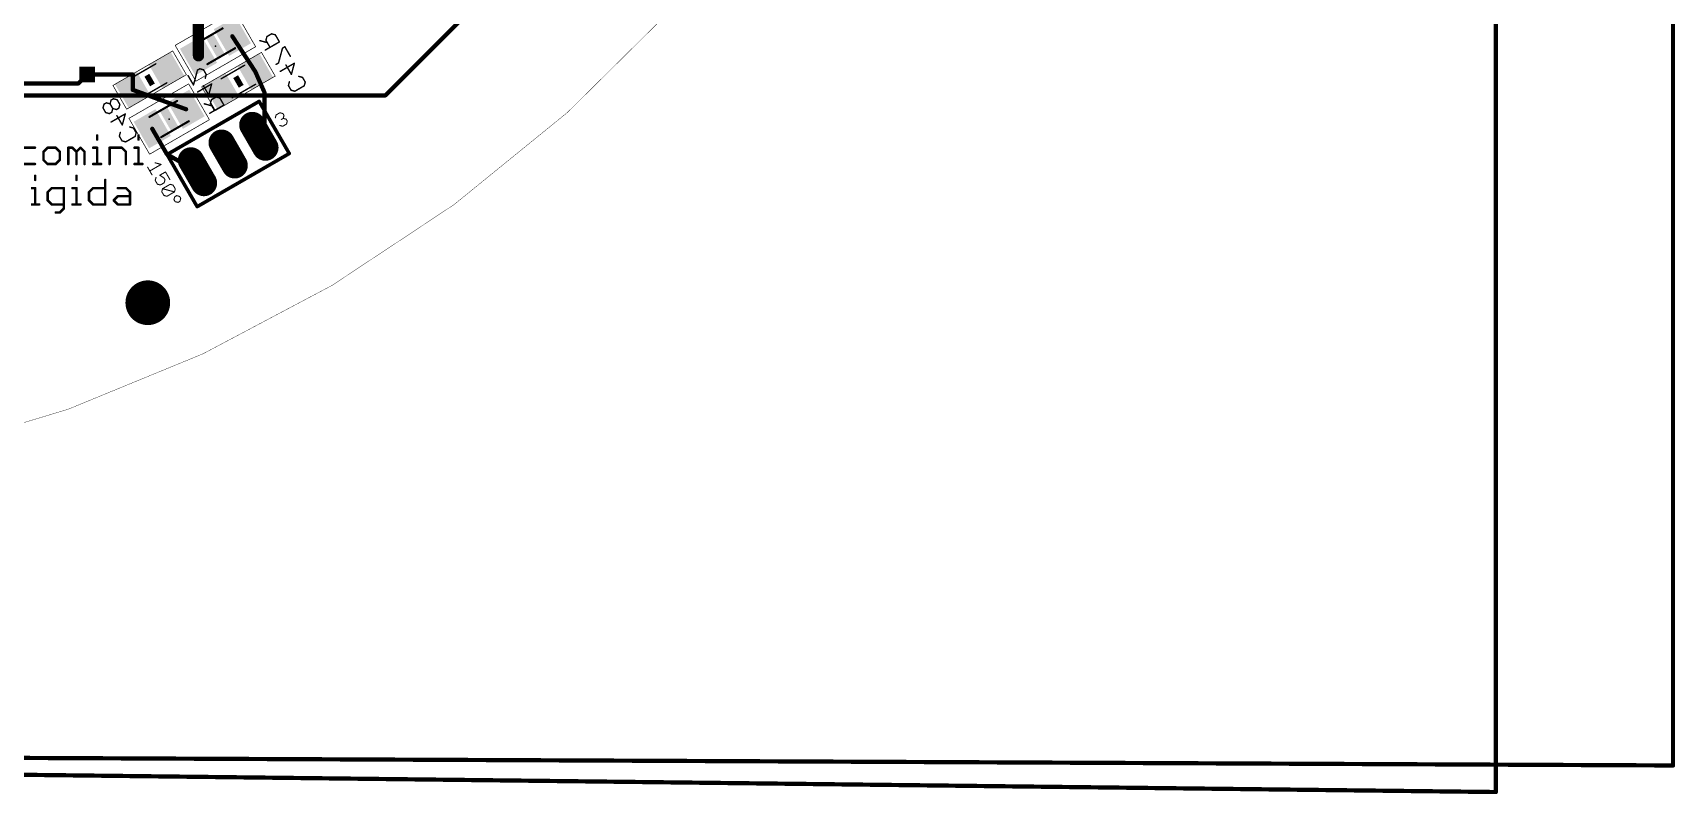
# Model space of a CAD drawing. Extents: x 4 to 288, y -28 to 191.
# Drawn here: x 170.1 to 287.8, y -28.1 to 26.5 of the extents above; entities that cross this region are included whole.
import ezdxf

# ---------------------------------------------------------------- set-up
doc = ezdxf.new("R2010")
doc.units = 0
doc.header["$MEASUREMENT"] = 0
doc.layers.get('0').update_dxf_attribs({"linetype": 'CONTINUOUS'})
for name, color, linetype in [('1', 22, 'CONTINUOUS'), ('16', 175, 'CONTINUOUS'), ('17', 82, 'CONTINUOUS'), ('18', 82, 'CONTINUOUS'), ('20', 7, 'CONTINUOUS'), ('21', 2, 'CONTINUOUS'), ('23', 7, 'CONTINUOUS'), ('24', 7, 'CONTINUOUS'), ('25', 2, 'CONTINUOUS'), ('26', 3, 'CONTINUOUS'), ('29', 253, 'CONTINUOUS'), ('30', 253, 'CONTINUOUS'), ('32', 253, 'CONTINUOUS'), ('36', 253, 'CONTINUOUS'), ('40', 175, 'CONTINUOUS'), ('44', 253, 'CONTINUOUS'), ('52', 253, 'CONTINUOUS')]:
    doc.layers.add(name, color=color, linetype=linetype)

# ---------------------------------------------------------------- blocks, each defined once
blk = doc.blocks.new('LONGP100')
at = {"const_width": 1}
blk.add_lwpolyline([(-0.5, 0), (0.5, 0)], dxfattribs=at)
at = {"const_width": 0.5}
for points in [[(-0.5, 0.25, 1), (-0.5, -0.25)], [(0.5, -0.25, 1), (0.5, 0.25)]]:
    blk.add_lwpolyline(points, format="xyb", dxfattribs=at)
blk = doc.blocks.new('RECT')
blk.add_solid([(-0.5, -0.5), (0.5, -0.5), (-0.5, 0.5), (0.5, 0.5)])
blk = doc.blocks.new('SQUAREV')
blk.add_solid([(-0.5, -0.5), (0.5, -0.5), (-0.5, 0.5), (0.5, 0.5)])

msp = doc.modelspace()

# ---------------------------------------------------------------- linework, layer by layer
at = {"layer": '1', "const_width": 0.3048}
for points in [[(274.955, 186.055), (274.955, -27.94)], [(195.3565, 22.0015), (225.425, 52.07)], [(173.355, 22.86), (173.99, 23.495)], [(140.97, 22.86), (173.355, 22.86)], [(195.3565, 22.0015), (138.7835, 22.0015)], [(274.955, -27.94), (3.81, -24.765)]]:
    msp.add_lwpolyline(points, dxfattribs=at)
at = {"layer": '1', "const_width": 0.1524}
for points in [[(174.0439, 23.4411, 1), (173.9361, 23.5489)], [(173.3011, 22.9139, 1), (173.4089, 22.8061)], [(173.355, 22.7838, 1), (173.355, 22.9362)], [(195.3026, 22.0554, 1), (195.4104, 21.9476)], [(195.3565, 21.9253, 1), (195.3565, 22.0777)], [(274.8788, -27.94, 1), (275.0312, -27.94)], [(274.9541, -28.0162, 1), (274.9559, -27.8638)]]:
    msp.add_lwpolyline(points, format="xyb", dxfattribs=at)
at = {"layer": '16'}
for points, const_width in [([(287.655, 189.23), (287.655, -26.035)], 0.3048), ([(181.966, 52.045), (181.966, 24.8384)], 0.8128), ([(186.0419, 23.6984), (184.3909, 26.2384)], 0.3048), ([(173.99, 23.495), (177.2543, 23.495)], 0.3048), ([(177.2543, 23.495), (177.2543, 22.4)], 0.3048), ([(186.69, 22.225), (186.0419, 23.6984)], 0.3048), ([(181.0762, 21.006), (177.2543, 22.4)], 0.3048), ([(186.69, 19.4652), (186.69, 22.225)], 0.3048), ([(179.705, 17.78), (178.6513, 19.606)], 0.3048), ([(186.2926, 19.0678), (186.69, 19.4652)], 0.3048), ([(181.8931, 16.5278), (179.705, 17.78)], 0.3048), ([(287.655, -26.035), (9.525, -24.765)], 0.3048)]:
    msp.add_lwpolyline(points, dxfattribs=dict(at, const_width=const_width))
for points, const_width in [([(184.4548, 26.28, 1), (184.327, 26.1969)], 0.1524), ([(181.7628, 24.8384, 1), (182.1692, 24.8384)], 0.4064), ([(173.99, 23.5712, 1), (173.99, 23.4188)], 0.1524), ([(177.3305, 23.495, 1), (177.1781, 23.495)], 0.1524), ([(177.2543, 23.4188, 1), (177.2543, 23.5712)], 0.1524), ([(186.1116, 23.7291, 1), (185.9721, 23.6677)], 0.1524), ([(185.978, 23.6569, 1), (186.1058, 23.74)], 0.1524), ([(177.2804, 22.4716, 1), (177.2282, 22.3284)], 0.1524), ([(177.1781, 22.4, 1), (177.3305, 22.4)], 0.1524), ([(186.7662, 22.225, 1), (186.6138, 22.225)], 0.1524), ([(186.6202, 22.1943, 1), (186.7598, 22.2557)], 0.1524), ([(181.0501, 20.9344, 1), (181.1023, 21.0776)], 0.1524), ([(178.7173, 19.6441, 1), (178.5853, 19.5679)], 0.1524), ([(186.2387, 19.1217, 1), (186.3464, 19.0139)], 0.1524), ([(186.6138, 19.4652, 1), (186.7662, 19.4652)], 0.1524), ([(186.7439, 19.4113, 1), (186.6361, 19.5191)], 0.1524), ([(179.7428, 17.8461, 1), (179.6672, 17.7139)], 0.1524), ([(179.639, 17.7419, 1), (179.771, 17.8181)], 0.1524), ([(181.8553, 16.4616, 1), (181.931, 16.5939)], 0.1524), ([(287.6547, -26.1112, 1), (287.6553, -25.9588)], 0.1524), ([(287.5788, -26.035, 1), (287.7312, -26.035)], 0.1524)]:
    msp.add_lwpolyline(points, format="xyb", dxfattribs=dict(at, const_width=const_width))
at = {"layer": '20', "const_width": 0.0254}
msp.add_lwpolyline([(71.1264, 186.0347, 2.9429), (202.1142, 186.0347)], format="xyb", dxfattribs=at)
at = {"layer": '20'}
msp.add_circle((178.3334, 7.1374), 1.5, dxfattribs=at)
at = {"layer": '21'}
for points, const_width in [([(179.7138, 17.7625), (186.3129, 21.5725)], 0.254), ([(188.4719, 17.833), (186.3129, 21.5725)], 0.254), ([(187.4735, 20.3872), (187.5309, 20.6014)], 0.0762), ([(187.5309, 20.6014), (187.8024, 20.7581)], 0.0762), ([(187.8024, 20.7581), (188.0166, 20.7007)], 0.0762), ([(188.0376, 20.3508), (187.9018, 20.2725)], 0.0762), ([(188.0166, 20.7007), (188.095, 20.565)], 0.0762), ([(188.095, 20.565), (188.0376, 20.3508)], 0.0762), ([(188.0376, 20.3508), (188.2517, 20.2935)], 0.0762), ([(188.2517, 20.2935), (188.3301, 20.1577)], 0.0762), ([(188.3301, 20.1577), (188.2727, 19.9435)], 0.0762), ([(174.7025, 19.1279), (174.7025, 18.8356)], 0.1778), ([(177.665, 19.1279), (177.665, 18.8356)], 0.1778), ([(188.0012, 19.7868), (187.787, 19.8442)], 0.0762), ([(188.2727, 19.9435), (188.0012, 19.7868)], 0.0762), ([(170.2471, 18.2509), (169.3701, 18.2509)], 0.1778), ([(171.1476, 18.2509), (170.8552, 17.9585)], 0.1778), ([(170.8552, 17.9585), (170.8552, 17.3738)], 0.1778), ([(171.7323, 18.2509), (171.1476, 18.2509)], 0.1778), ([(172.0246, 17.9585), (171.7323, 18.2509)], 0.1778), ([(172.0246, 17.3738), (172.0246, 17.9585)], 0.1778), ([(172.6327, 17.0815), (172.6327, 18.2509)], 0.1778), ([(172.6327, 18.2509), (172.925, 18.2509)], 0.1778), ([(172.925, 18.2509), (173.2174, 17.9585)], 0.1778), ([(173.2174, 17.9585), (173.5097, 18.2509)], 0.1778), ([(173.2174, 17.9585), (173.2174, 17.0815)], 0.1778), ([(173.5097, 18.2509), (173.8021, 17.9585)], 0.1778), ([(173.8021, 17.9585), (173.8021, 17.0815)], 0.1778), ([(174.4102, 18.2509), (174.7025, 18.2509)], 0.1778), ([(174.7025, 18.2509), (174.7025, 17.0815)], 0.1778), ([(175.5952, 17.0815), (175.5952, 18.2509)], 0.1778), ([(175.5952, 18.2509), (176.4722, 18.2509)], 0.1778), ([(176.4722, 18.2509), (176.7646, 17.9585)], 0.1778), ([(176.7646, 17.9585), (176.7646, 17.0815)], 0.1778), ([(177.3727, 18.2509), (177.665, 18.2509)], 0.1778), ([(177.665, 18.2509), (177.665, 17.0815)], 0.1778), ([(181.8728, 14.023), (179.7138, 17.7625)], 0.254), ([(181.8728, 14.023), (188.4719, 17.833)], 0.254), ([(169.3701, 17.0815), (170.2471, 17.0815)], 0.1778), ([(170.8552, 17.3738), (171.1476, 17.0815)], 0.1778), ([(171.1476, 17.0815), (171.7323, 17.0815)], 0.1778), ([(171.7323, 17.0815), (172.0246, 17.3738)], 0.1778), ([(174.4102, 17.0815), (174.9949, 17.0815)], 0.1778), ([(177.3727, 17.0815), (177.9574, 17.0815)], 0.1778), ([(169.9665, 15.3553), (170.2588, 15.3553)], 0.1778), ([(170.2588, 16.2323), (170.2588, 15.94)], 0.1778), ([(170.2588, 15.3553), (170.2588, 14.1859)], 0.1778), ([(171.4438, 15.3553), (171.1515, 15.0629)], 0.1778), ([(172.3209, 15.3553), (171.4438, 15.3553)], 0.1778), ([(172.3209, 13.8936), (172.3209, 15.3553)], 0.1778), ([(172.9289, 15.3553), (173.2213, 15.3553)], 0.1778), ([(173.2213, 16.2323), (173.2213, 15.94)], 0.1778), ([(173.2213, 15.3553), (173.2213, 14.1859)], 0.1778), ([(174.1139, 15.0629), (174.4063, 15.3553)], 0.1778), ([(174.4063, 15.3553), (175.2833, 15.3553)], 0.1778), ([(175.2833, 15.94), (175.2833, 14.1859)], 0.1778), ([(176.1838, 15.3553), (176.7685, 15.3553)], 0.1778), ([(176.7685, 15.3553), (177.0608, 15.0629)], 0.1778), ([(169.9665, 14.1859), (170.5512, 14.1859)], 0.1778), ([(171.1515, 15.0629), (171.1515, 14.4782)], 0.1778), ([(171.1515, 14.4782), (171.4438, 14.1859)], 0.1778), ([(171.4438, 14.1859), (172.3209, 14.1859)], 0.1778), ([(172.9289, 14.1859), (173.5136, 14.1859)], 0.1778), ([(174.1139, 14.4782), (174.1139, 15.0629)], 0.1778), ([(174.4063, 14.1859), (174.1139, 14.4782)], 0.1778), ([(175.2833, 14.1859), (174.4063, 14.1859)], 0.1778), ([(175.8914, 14.4782), (176.1838, 14.7706)], 0.1778), ([(176.1838, 14.1859), (175.8914, 14.4782)], 0.1778), ([(176.1838, 14.7706), (177.0608, 14.7706)], 0.1778), ([(177.0608, 14.1859), (176.1838, 14.1859)], 0.1778), ([(177.0608, 15.0629), (177.0608, 14.1859)], 0.1778), ([(171.7362, 13.6012), (172.0285, 13.6012)], 0.1778), ([(172.0285, 13.6012), (172.3209, 13.8936)], 0.1778)]:
    msp.add_lwpolyline(points, dxfattribs=dict(at, const_width=const_width))
for points, const_width in [([(186.3679, 21.6043, 1), (186.2579, 21.5408)], 0.127), ([(186.3447, 21.5175, 1), (186.2812, 21.6275)], 0.127), ([(187.4551, 20.3921, 1), (187.4919, 20.3823)], 0.0381), ([(187.5214, 20.6179, 1), (187.5404, 20.5849)], 0.0381), ([(187.5493, 20.5964, 1), (187.5125, 20.6063)], 0.0381), ([(187.8073, 20.7765, 1), (187.7975, 20.7397)], 0.0381), ([(187.8119, 20.7416, 1), (187.7929, 20.7746)], 0.0381), ([(187.8923, 20.2889, 1), (187.9113, 20.256)], 0.0381), ([(188.0331, 20.7103, 1), (188.0001, 20.6912)], 0.0381), ([(188.0116, 20.6823, 1), (188.0215, 20.7191)], 0.0381), ([(188.0425, 20.3692, 1), (188.0326, 20.3324)], 0.0381), ([(188.0192, 20.3558, 1), (188.056, 20.3459)], 0.0381), ([(188.0471, 20.3343, 1), (188.028, 20.3673)], 0.0381), ([(188.1134, 20.5601, 1), (188.0765, 20.5699)], 0.0381), ([(188.0785, 20.5555, 1), (188.1114, 20.5745)], 0.0381), ([(188.2682, 20.303, 1), (188.2352, 20.2839)], 0.0381), ([(188.2468, 20.2751, 1), (188.2566, 20.3119)], 0.0381), ([(188.3485, 20.1528, 1), (188.3117, 20.1626)], 0.0381), ([(188.3136, 20.1482, 1), (188.3466, 20.1672)], 0.0381), ([(174.747, 19.1279, 1), (174.6581, 19.1279)], 0.0889), ([(174.6581, 18.8356, 1), (174.747, 18.8356)], 0.0889), ([(177.7095, 19.1279, 1), (177.6206, 19.1279)], 0.0889), ([(177.6206, 18.8356, 1), (177.7095, 18.8356)], 0.0889), ([(187.792, 19.8626, 1), (187.7821, 19.8258)], 0.0381), ([(187.9917, 19.8033, 1), (188.0107, 19.7703)], 0.0381), ([(187.9963, 19.7684, 1), (188.0061, 19.8052)], 0.0381), ([(188.2543, 19.9485, 1), (188.2911, 19.9386)], 0.0381), ([(188.2822, 19.927, 1), (188.2632, 19.96)], 0.0381), ([(170.2471, 18.2064, 1), (170.2471, 18.2953)], 0.0889), ([(170.8238, 17.99, 1), (170.8866, 17.9271)], 0.0889), ([(170.8997, 17.9585, 1), (170.8108, 17.9585)], 0.0889), ([(171.1476, 18.2953, 1), (171.1476, 18.2064)], 0.0889), ([(171.179, 18.2195, 1), (171.1161, 18.2823)], 0.0889), ([(171.7637, 18.2823, 1), (171.7008, 18.2195)], 0.0889), ([(171.7323, 18.2064, 1), (171.7323, 18.2953)], 0.0889), ([(172.0691, 17.9585, 1), (171.9802, 17.9585)], 0.0889), ([(171.9932, 17.9271, 1), (172.056, 17.99)], 0.0889), ([(172.6771, 18.2509, 1), (172.5882, 18.2509)], 0.0889), ([(172.6327, 18.2953, 1), (172.6327, 18.2064)], 0.0889), ([(172.9565, 18.2823, 1), (172.8936, 18.2195)], 0.0889), ([(172.925, 18.2064, 1), (172.925, 18.2953)], 0.0889), ([(173.2618, 17.9585, 1), (173.1729, 17.9585)], 0.0889), ([(173.186, 17.99, 1), (173.2488, 17.9271)], 0.0889), ([(173.186, 17.9271, 1), (173.2488, 17.99)], 0.0889), ([(173.5412, 18.2823, 1), (173.4783, 18.2195)], 0.0889), ([(173.5412, 18.2195, 1), (173.4783, 18.2823)], 0.0889), ([(173.8465, 17.9585, 1), (173.7576, 17.9585)], 0.0889), ([(173.7707, 17.9271, 1), (173.8335, 17.99)], 0.0889), ([(174.4102, 18.2953, 1), (174.4102, 18.2064)], 0.0889), ([(174.747, 18.2509, 1), (174.6581, 18.2509)], 0.0889), ([(174.7025, 18.2064, 1), (174.7025, 18.2953)], 0.0889), ([(175.6396, 18.2509, 1), (175.5507, 18.2509)], 0.0889), ([(175.5952, 18.2953, 1), (175.5952, 18.2064)], 0.0889), ([(176.5036, 18.2823, 1), (176.4408, 18.2195)], 0.0889), ([(176.4722, 18.2064, 1), (176.4722, 18.2953)], 0.0889), ([(176.809, 17.9585, 1), (176.7201, 17.9585)], 0.0889), ([(176.7331, 17.9271, 1), (176.796, 17.99)], 0.0889), ([(177.3727, 18.2953, 1), (177.3727, 18.2064)], 0.0889), ([(177.7095, 18.2509, 1), (177.6206, 18.2509)], 0.0889), ([(177.665, 18.2064, 1), (177.665, 18.2953)], 0.0889), ([(179.682, 17.8175, 1), (179.7455, 17.7075)], 0.127), ([(179.7688, 17.7943, 1), (179.6588, 17.7308)], 0.127), ([(188.4169, 17.8013, 1), (188.5269, 17.8648)], 0.127), ([(188.5037, 17.778, 1), (188.4402, 17.888)], 0.127), ([(170.2471, 17.0371, 1), (170.2471, 17.126)], 0.0889), ([(170.8866, 17.4053, 1), (170.8238, 17.3424)], 0.0889), ([(170.8108, 17.3738, 1), (170.8997, 17.3738)], 0.0889), ([(171.1476, 17.126, 1), (171.1476, 17.0371)], 0.0889), ([(171.1161, 17.0501, 1), (171.179, 17.1129)], 0.0889), ([(171.7008, 17.1129, 1), (171.7637, 17.0501)], 0.0889), ([(171.7323, 17.0371, 1), (171.7323, 17.126)], 0.0889), ([(171.9802, 17.3738, 1), (172.0691, 17.3738)], 0.0889), ([(172.056, 17.3424, 1), (171.9932, 17.4053)], 0.0889), ([(172.5882, 17.0815, 1), (172.6771, 17.0815)], 0.0889), ([(173.1729, 17.0815, 1), (173.2618, 17.0815)], 0.0889), ([(173.7576, 17.0815, 1), (173.8465, 17.0815)], 0.0889), ([(174.4102, 17.126, 1), (174.4102, 17.0371)], 0.0889), ([(174.6581, 17.0815, 1), (174.747, 17.0815)], 0.0889), ([(174.9949, 17.0371, 1), (174.9949, 17.126)], 0.0889), ([(175.5507, 17.0815, 1), (175.6396, 17.0815)], 0.0889), ([(176.7201, 17.0815, 1), (176.809, 17.0815)], 0.0889), ([(177.3727, 17.126, 1), (177.3727, 17.0371)], 0.0889), ([(177.6206, 17.0815, 1), (177.7095, 17.0815)], 0.0889), ([(177.9574, 17.0371, 1), (177.9574, 17.126)], 0.0889), ([(170.3033, 16.2323, 1), (170.2144, 16.2323)], 0.0889), ([(170.2144, 15.94, 1), (170.3033, 15.94)], 0.0889), ([(170.3033, 15.3553, 1), (170.2144, 15.3553)], 0.0889), ([(170.2588, 15.3108, 1), (170.2588, 15.3997)], 0.0889), ([(171.4438, 15.3997, 1), (171.4438, 15.3108)], 0.0889), ([(171.4752, 15.3239, 1), (171.4124, 15.3867)], 0.0889), ([(172.3653, 15.3553, 1), (172.2764, 15.3553)], 0.0889), ([(172.3209, 15.3108, 1), (172.3209, 15.3997)], 0.0889), ([(172.9289, 15.3997, 1), (172.9289, 15.3108)], 0.0889), ([(173.2657, 16.2323, 1), (173.1768, 16.2323)], 0.0889), ([(173.1768, 15.94, 1), (173.2657, 15.94)], 0.0889), ([(173.2657, 15.3553, 1), (173.1768, 15.3553)], 0.0889), ([(173.2213, 15.3108, 1), (173.2213, 15.3997)], 0.0889), ([(174.4063, 15.3997, 1), (174.4063, 15.3108)], 0.0889), ([(174.4377, 15.3239, 1), (174.3749, 15.3867)], 0.0889), ([(175.3278, 15.94, 1), (175.2389, 15.94)], 0.0889), ([(175.2833, 15.3108, 1), (175.2833, 15.3997)], 0.0889), ([(176.1838, 15.3997, 1), (176.1838, 15.3108)], 0.0889), ([(176.7999, 15.3867, 1), (176.737, 15.3239)], 0.0889), ([(176.7685, 15.3108, 1), (176.7685, 15.3997)], 0.0889), ([(170.2144, 14.1859, 1), (170.3033, 14.1859)], 0.0889), ([(170.5512, 14.1415, 1), (170.5512, 14.2303)], 0.0889), ([(171.12, 15.0944, 1), (171.1829, 15.0315)], 0.0889), ([(171.1829, 14.5097, 1), (171.12, 14.4468)], 0.0889), ([(171.1959, 15.0629, 1), (171.107, 15.0629)], 0.0889), ([(171.107, 14.4782, 1), (171.1959, 14.4782)], 0.0889), ([(171.4438, 14.2303, 1), (171.4438, 14.1415)], 0.0889), ([(171.4124, 14.1545, 1), (171.4752, 14.2173)], 0.0889), ([(172.3209, 14.1415, 1), (172.3209, 14.2303)], 0.0889), ([(172.9289, 14.2303, 1), (172.9289, 14.1415)], 0.0889), ([(173.1768, 14.1859, 1), (173.2657, 14.1859)], 0.0889), ([(173.5136, 14.1415, 1), (173.5136, 14.2303)], 0.0889), ([(174.1584, 15.0629, 1), (174.0695, 15.0629)], 0.0889), ([(174.0825, 15.0944, 1), (174.1454, 15.0315)], 0.0889), ([(174.1454, 14.5097, 1), (174.0825, 14.4468)], 0.0889), ([(174.0695, 14.4782, 1), (174.1584, 14.4782)], 0.0889), ([(174.4063, 14.2303, 1), (174.4063, 14.1415)], 0.0889), ([(174.3749, 14.1545, 1), (174.4377, 14.2173)], 0.0889), ([(175.2389, 14.1859, 1), (175.3278, 14.1859)], 0.0889), ([(175.2833, 14.1415, 1), (175.2833, 14.2303)], 0.0889), ([(175.9228, 14.5097, 1), (175.86, 14.4468)], 0.0889), ([(175.86, 14.5097, 1), (175.9228, 14.4468)], 0.0889), ([(176.1838, 14.815, 1), (176.1838, 14.7261)], 0.0889), ([(176.1838, 14.2303, 1), (176.1838, 14.1415)], 0.0889), ([(176.2152, 14.7392, 1), (176.1523, 14.802)], 0.0889), ([(176.1523, 14.1545, 1), (176.2152, 14.2173)], 0.0889), ([(177.1053, 15.0629, 1), (177.0164, 15.0629)], 0.0889), ([(177.0164, 14.1859, 1), (177.1053, 14.1859)], 0.0889), ([(177.0294, 15.0315, 1), (177.0922, 15.0944)], 0.0889), ([(177.0608, 14.7261, 1), (177.0608, 14.815)], 0.0889), ([(177.0608, 14.1415, 1), (177.0608, 14.2303)], 0.0889), ([(181.841, 14.078, 1), (181.9045, 13.968)], 0.127), ([(171.7362, 13.6457, 1), (171.7362, 13.5568)], 0.0889), ([(171.9971, 13.6326, 1), (172.0599, 13.5698)], 0.0889), ([(172.0285, 13.5568, 1), (172.0285, 13.6457)], 0.0889), ([(172.2764, 13.8936, 1), (172.3653, 13.8936)], 0.0889), ([(172.3523, 13.8621, 1), (172.2894, 13.925)], 0.0889), ([(181.8178, 13.9913, 1), (181.9278, 14.0548)], 0.127)]:
    msp.add_lwpolyline(points, format="xyb", dxfattribs=dict(at, const_width=const_width))
at = {"layer": '23'}
msp.add_point((184.0928, 17.7978), dxfattribs=at)
at = {"layer": '24'}
for p in [(183.1784, 25.5384), (178.4668, 23.1), (184.8295, 22.9984), (179.8638, 20.306)]:
    msp.add_point(p, dxfattribs=at)
at = {"layer": '25', "const_width": 0.0762}
for points in [[(178.3188, 16.8539), (178.6324, 16.3108)], [(179.2902, 17.0526), (178.4756, 16.5823)], [(178.8619, 17.1674), (179.2902, 17.0526)], [(179.6012, 16.514), (179.1939, 16.2788)], [(179.9147, 15.9709), (179.6012, 16.514)], [(178.865, 15.9079), (178.9223, 16.1221)], [(179.0217, 15.6364), (178.865, 15.9079)], [(179.2359, 15.579), (179.0217, 15.6364)], [(179.1939, 16.2788), (179.4864, 16.0857)], [(179.5074, 15.7358), (179.2359, 15.579)], [(179.3327, 15.0977), (179.3901, 15.3119)], [(179.3901, 15.3119), (179.9332, 15.6254)], [(179.3901, 15.3119), (180.2467, 15.0824)], [(179.4864, 16.0857), (179.5648, 15.9499)], [(179.5648, 15.9499), (179.5074, 15.7358)], [(179.9332, 15.6254), (180.1473, 15.568)], [(180.1473, 15.568), (180.3041, 15.2965)], [(180.3041, 15.2965), (180.2467, 15.0824)], [(179.4895, 14.8262), (179.3327, 15.0977)], [(179.7036, 14.7688), (179.4895, 14.8262)], [(180.2467, 15.0824), (179.7036, 14.7688)], [(180.2078, 14.5227), (180.2652, 14.7369)], [(180.2862, 14.3869), (180.2078, 14.5227)], [(180.2652, 14.7369), (180.4009, 14.8152)], [(180.5003, 14.3296), (180.2862, 14.3869)], [(180.4009, 14.8152), (180.6151, 14.7579)], [(180.6361, 14.4079), (180.5003, 14.3296)], [(180.6151, 14.7579), (180.6935, 14.6221)], [(180.6935, 14.6221), (180.6361, 14.4079)]]:
    msp.add_lwpolyline(points, dxfattribs=at)
at = {"layer": '25', "const_width": 0.0381}
for points in [[(178.3353, 16.8634, 1), (178.3023, 16.8444)], [(178.4661, 16.5988, 1), (178.4851, 16.5658)], [(178.8668, 17.1858, 1), (178.857, 17.149)], [(179.2997, 17.0361, 1), (179.2807, 17.0691)], [(179.2853, 17.0342, 1), (179.2951, 17.071)], [(179.6177, 16.5235, 1), (179.5847, 16.5045)], [(179.6107, 16.4975, 1), (179.5916, 16.5305)], [(178.6159, 16.3013, 1), (178.6489, 16.3203)], [(178.8815, 15.9175, 1), (178.8485, 15.8984)], [(178.8466, 15.9129, 1), (178.8834, 15.903)], [(178.9408, 16.1171, 1), (178.9039, 16.127)], [(179.0267, 15.6548, 1), (179.0168, 15.618)], [(179.0052, 15.6269, 1), (179.0382, 15.6459)], [(179.2044, 16.2947, 1), (179.1834, 16.2629)], [(179.1844, 16.2953, 1), (179.2034, 16.2623)], [(179.2264, 15.5955, 1), (179.2454, 15.5625)], [(179.231, 15.5606, 1), (179.2408, 15.5974)], [(179.395, 15.3303, 1), (179.3852, 15.2935)], [(179.3806, 15.3284, 1), (179.3996, 15.2954)], [(179.4085, 15.307, 1), (179.3717, 15.3168)], [(179.5029, 16.0952, 1), (179.4699, 16.0762)], [(179.4759, 16.0698, 1), (179.4969, 16.1016)], [(179.489, 15.7407, 1), (179.5258, 15.7309)], [(179.5169, 15.7193, 1), (179.4979, 15.7523)], [(179.5832, 15.945, 1), (179.5464, 15.9549)], [(179.5483, 15.9404, 1), (179.5813, 15.9595)], [(179.8982, 15.9614, 1), (179.9312, 15.9805)], [(179.9381, 15.6438, 1), (179.9282, 15.607)], [(179.9427, 15.6089, 1), (179.9236, 15.6419)], [(180.1638, 15.5776, 1), (180.1308, 15.5585)], [(180.1424, 15.5496, 1), (180.1522, 15.5864)], [(180.3225, 15.2916, 1), (180.2857, 15.3014)], [(180.2876, 15.287, 1), (180.3206, 15.306)], [(179.3492, 15.1073, 1), (179.3162, 15.0882)], [(179.3143, 15.1027, 1), (179.3511, 15.0928)], [(179.4944, 14.8446, 1), (179.4846, 14.8078)], [(179.473, 14.8167, 1), (179.506, 14.8357)], [(179.6941, 14.7853, 1), (179.7132, 14.7523)], [(179.6987, 14.7504, 1), (179.7086, 14.7872)], [(180.2243, 14.5322, 1), (180.1913, 14.5132)], [(180.1894, 14.5276, 1), (180.2262, 14.5178)], [(180.2283, 15.0873, 1), (180.2651, 15.0774)], [(180.2562, 15.0659, 1), (180.2372, 15.0989)], [(180.2418, 15.064, 1), (180.2516, 15.1008)], [(180.2556, 14.7534, 1), (180.2747, 14.7204)], [(180.2836, 14.7319, 1), (180.2468, 14.7418)], [(180.2911, 14.4053, 1), (180.2812, 14.3685)], [(180.2697, 14.3774, 1), (180.3027, 14.3965)], [(180.4059, 14.8336, 1), (180.396, 14.7968)], [(180.4104, 14.7987, 1), (180.3914, 14.8317)], [(180.4908, 14.3461, 1), (180.5098, 14.3131)], [(180.4954, 14.3112, 1), (180.5052, 14.348)], [(180.6316, 14.7674, 1), (180.5986, 14.7483)], [(180.6101, 14.7395, 1), (180.62, 14.7763)], [(180.6177, 14.4129, 1), (180.6545, 14.403)], [(180.6456, 14.3914, 1), (180.6265, 14.4244)], [(180.7119, 14.6172, 1), (180.6751, 14.627)], [(180.677, 14.6126, 1), (180.71, 14.6316)]]:
    msp.add_lwpolyline(points, format="xyb", dxfattribs=at)
at = {"layer": '26', "const_width": 0.0508}
for points in [[(186.371, 25.9512, 1), (186.3579, 25.9021)], [(186.7749, 25.9593, 1), (186.824, 25.9462)], [(186.8215, 25.9655, 1), (186.7775, 25.9401)], [(186.8581, 26.241, 1), (186.8835, 26.197)], [(186.8953, 26.2124, 1), (186.8463, 26.2256)], [(187.215, 26.4384, 1), (187.2018, 26.3894)], [(187.2211, 26.3919, 1), (187.1957, 26.4359)], [(187.4966, 26.3553, 1), (187.4526, 26.3299)], [(187.468, 26.318, 1), (187.4812, 26.3671)], [(186.7415, 25.2735, 1), (186.7669, 25.2295)], [(186.8903, 25.7594, 1), (186.9035, 25.8085)], [(187.0698, 25.4337, 1), (187.1138, 25.4591)], [(187.745, 25.8235, 1), (187.789, 25.8489)], [(187.7797, 25.8142, 1), (187.7543, 25.8582)], [(187.9747, 25.4109, 1), (188.0001, 25.3669)], [(188.0119, 25.3823, 1), (187.9628, 25.3955)], [(188.1781, 25.4991, 1), (188.1341, 25.4737)], [(188.1688, 25.4644, 1), (188.1434, 25.5084)], [(188.5239, 24.7985, 1), (188.5679, 24.8239)], [(181.8789, 23.8337, 1), (181.9043, 23.7897)], [(181.9161, 23.8051, 1), (181.867, 23.8182)], [(182.0669, 23.9336, 1), (182.0538, 23.8846)], [(182.073, 23.8871, 1), (182.0476, 23.9311)], [(182.3486, 23.8505, 1), (182.3046, 23.8251)], [(182.32, 23.8132, 1), (182.3332, 23.8623)], [(182.546, 23.4936, 1), (182.4969, 23.5068)], [(187.5205, 24.2485, 1), (187.5459, 24.2045)], [(187.6775, 24.3305, 1), (187.7265, 24.3174)], [(187.7147, 24.302, 1), (187.6893, 24.346)], [(187.8129, 23.7421, 1), (187.8383, 23.6981)], [(188.2565, 24.194, 1), (188.2125, 24.1686)], [(188.6023, 23.4934, 1), (188.6463, 23.5188)], [(188.8628, 24.2983, 1), (188.8138, 24.3114)], [(188.851, 24.2828, 1), (188.8256, 24.3268)], [(181.2384, 23.4346, 1), (181.1944, 23.4092)], [(181.5817, 22.7533, 1), (181.6307, 22.7401)], [(181.5842, 22.734, 1), (181.6282, 22.7594)], [(182.3295, 22.7142, 1), (182.2855, 22.6888)], [(182.4256, 23.2405, 1), (182.4747, 23.2274)], [(182.4995, 23.4875, 1), (182.5435, 23.5129)], [(182.9358, 22.8185, 1), (182.8867, 22.8316)], [(182.924, 22.803, 1), (182.8986, 22.847)], [(188.3857, 22.714, 1), (188.4348, 22.7008)], [(188.4323, 22.7201, 1), (188.3883, 22.6947)], [(188.5061, 22.9671, 1), (188.4571, 22.9802)], [(188.6117, 22.3944, 1), (188.5986, 22.3453)], [(188.5832, 22.3571, 1), (188.6272, 22.3825)], [(188.5997, 23.5127, 1), (188.6488, 23.4996)], [(189.1633, 23.388, 1), (189.1502, 23.3389)], [(189.445, 23.3048, 1), (189.401, 23.2794)], [(189.4164, 23.2676, 1), (189.4296, 23.3167)], [(189.522, 22.6949, 1), (189.5711, 22.6817)], [(189.5593, 22.6663, 1), (189.5338, 22.7103)], [(189.6424, 22.948, 1), (189.5934, 22.9611)], [(189.5959, 22.9418, 1), (189.6399, 22.9672)], [(175.1799, 21.3921, 1), (175.2053, 21.3481)], [(175.2171, 21.3635, 1), (175.168, 21.3766)], [(175.3679, 21.4921, 1), (175.3548, 21.443)], [(175.3741, 21.4455, 1), (175.3487, 21.4895)], [(175.6496, 21.4089, 1), (175.6056, 21.3835)], [(175.6031, 21.4028, 1), (175.6521, 21.3896)], [(175.621, 21.3716, 1), (175.6342, 21.4207)], [(175.6862, 21.6844, 1), (175.7116, 21.6404)], [(175.7235, 21.6558, 1), (175.6744, 21.669)], [(175.8743, 21.7844, 1), (175.8612, 21.7353)], [(175.8804, 21.7379, 1), (175.855, 21.7819)], [(176.156, 21.7012, 1), (176.112, 21.6758)], [(176.1274, 21.664, 1), (176.1405, 21.7131)], [(176.3534, 21.3444, 1), (176.3043, 21.3575)], [(176.3069, 21.3383, 1), (176.3509, 21.3637)], [(181.8859, 22.2623, 1), (181.9113, 22.2183)], [(182.3924, 21.4209, 1), (182.3792, 21.3719)], [(182.6727, 22.0329, 1), (182.7218, 22.0198)], [(182.6753, 22.0136, 1), (182.7193, 22.039)], [(182.8428, 21.4352, 1), (182.7988, 21.4098)], [(182.7963, 21.4291, 1), (182.8454, 21.4159)], [(182.8795, 21.7108, 1), (182.9049, 21.6668)], [(182.9167, 21.6822, 1), (182.8676, 21.6953)], [(182.9117, 21.2292, 1), (182.9248, 21.2783)], [(183.2363, 21.9082, 1), (183.2232, 21.8591)], [(183.2424, 21.8617, 1), (183.217, 21.9057)], [(183.518, 21.825, 1), (183.474, 21.7996)], [(183.4894, 21.7878, 1), (183.5026, 21.8369)], [(183.7663, 21.2933, 1), (183.8103, 21.3187)], [(183.801, 21.284, 1), (183.7756, 21.328)], [(188.8587, 22.3205, 1), (188.8841, 22.2765)], [(188.8648, 22.274, 1), (188.878, 22.323)], [(175.1432, 21.1165, 1), (175.0992, 21.0911)], [(175.0967, 21.1104, 1), (175.1458, 21.0973)], [(175.3227, 20.7908, 1), (175.3096, 20.7417)], [(175.2941, 20.7536, 1), (175.3381, 20.779)], [(175.5697, 20.7169, 1), (175.5951, 20.6729)], [(175.5758, 20.6704, 1), (175.5889, 20.7195)], [(175.6932, 20.1131, 1), (175.7186, 20.0691)], [(175.7266, 20.7989, 1), (175.7757, 20.7858)], [(175.7639, 20.7704, 1), (175.7385, 20.8144)], [(175.8291, 21.0831, 1), (175.8159, 21.0341)], [(175.847, 21.052, 1), (175.798, 21.0652)], [(175.8005, 21.0459, 1), (175.8445, 21.0713)], [(176.076, 21.0093, 1), (176.1014, 20.9653)], [(176.0822, 20.9627, 1), (176.0953, 21.0118)], [(176.1368, 20.5649, 1), (176.0928, 20.5395)], [(176.233, 21.0913, 1), (176.2821, 21.0781)], [(176.2702, 21.0627, 1), (176.2448, 21.1067)], [(176.7432, 20.6692, 1), (176.6941, 20.6824)], [(176.7314, 20.6538, 1), (176.706, 20.6978)], [(182.7629, 20.7433, 1), (182.7883, 20.6993)], [(183.0912, 20.9035, 1), (183.1352, 20.9289)], [(176.3126, 19.0911, 1), (176.2686, 19.0657)], [(176.2661, 19.085, 1), (176.3152, 19.0718)], [(176.3865, 19.338, 1), (176.3374, 19.3512)], [(176.4801, 19.8837, 1), (176.5292, 19.8705)], [(176.4826, 19.8644, 1), (176.5266, 19.8898)], [(177.0437, 19.759, 1), (177.0305, 19.7099)], [(177.3254, 19.6758, 1), (177.2814, 19.6504)], [(177.2968, 19.6385, 1), (177.3099, 19.6876)], [(177.4024, 19.0658, 1), (177.4515, 19.0527)], [(177.4396, 19.0373, 1), (177.4142, 19.0813)], [(177.5228, 19.3189, 1), (177.4737, 19.3321)], [(177.4763, 19.3128, 1), (177.5203, 19.3382)], [(176.4921, 18.7653, 1), (176.479, 18.7163)], [(176.4635, 18.7281, 1), (176.5075, 18.7535)], [(176.7391, 18.6915, 1), (176.7645, 18.6475)], [(176.7452, 18.6449, 1), (176.7583, 18.694)]]:
    msp.add_lwpolyline(points, format="xyb", dxfattribs=at)
at = {"layer": '26', "const_width": 0.1016}
for points in [[(186.8969, 25.784), (186.3644, 25.9266)], [(186.8708, 26.219), (186.7995, 25.9528)], [(186.7995, 25.9528), (187.0918, 25.4464)], [(187.2084, 26.4139), (186.8708, 26.219)], [(187.4746, 26.3426), (187.2084, 26.4139)], [(187.767, 25.8362), (187.4746, 26.3426)], [(186.7542, 25.2515), (187.767, 25.8362)], [(187.9874, 25.3889), (187.702, 24.324)], [(188.1561, 25.4864), (187.9874, 25.3889)], [(188.5459, 24.8112), (188.1561, 25.4864)], [(181.6062, 22.7467), (181.8916, 23.8117)], [(181.8916, 23.8117), (182.0603, 23.9091)], [(182.0603, 23.9091), (182.3266, 23.8378)], [(182.3266, 23.8378), (182.5215, 23.5002)], [(182.5215, 23.5002), (182.4501, 23.234)], [(187.702, 24.324), (187.5332, 24.2265)], [(187.8256, 23.7201), (188.8383, 24.3048)], [(188.6243, 23.5061), (188.2345, 24.1813)], [(188.8383, 24.3048), (188.6243, 23.5061)], [(181.2164, 23.4219), (181.6062, 22.7467)], [(181.8986, 22.2403), (182.9113, 22.825)], [(182.6973, 22.0263), (182.3075, 22.7015)], [(182.9113, 22.825), (182.6973, 22.0263)], [(188.4103, 22.7074), (188.4816, 22.9737)], [(188.6052, 22.3698), (188.4103, 22.7074)], [(188.8714, 22.2985), (188.6052, 22.3698)], [(189.5465, 22.6883), (188.8714, 22.2985)], [(189.1568, 23.3635), (189.423, 23.2921)], [(189.423, 23.2921), (189.6179, 22.9545)], [(189.6179, 22.9545), (189.5465, 22.6883)], [(175.1926, 21.3701), (175.1212, 21.1038)], [(175.3614, 21.4675), (175.1926, 21.3701)], [(175.6276, 21.3962), (175.3614, 21.4675)], [(175.6989, 21.6624), (175.6276, 21.3962)], [(175.8225, 21.0586), (175.6276, 21.3962)], [(175.8677, 21.7599), (175.6989, 21.6624)], [(176.134, 21.6885), (175.8677, 21.7599)], [(176.3289, 21.351), (176.134, 21.6885)], [(176.2575, 21.0847), (176.3289, 21.351)], [(182.9183, 21.2537), (182.3858, 21.3964)], [(182.7756, 20.7213), (183.7883, 21.306)], [(182.8922, 21.6888), (182.8208, 21.4225)], [(182.8208, 21.4225), (183.1132, 20.9162)], [(183.2297, 21.8837), (182.8922, 21.6888)], [(183.496, 21.8123), (183.2297, 21.8837)], [(183.7883, 21.306), (183.496, 21.8123)], [(175.1212, 21.1038), (175.3161, 20.7663)], [(175.3161, 20.7663), (175.5824, 20.6949)], [(175.5824, 20.6949), (175.7512, 20.7924)], [(175.7059, 20.0911), (176.7187, 20.6758)], [(175.7512, 20.7924), (175.8225, 21.0586)], [(175.8225, 21.0586), (176.0887, 20.9873)], [(176.0887, 20.9873), (176.2575, 21.0847)], [(176.5046, 19.8771), (176.1148, 20.5522)], [(176.7187, 20.6758), (176.5046, 19.8771)], [(176.2906, 19.0784), (176.362, 19.3446)], [(176.4855, 18.7408), (176.2906, 19.0784)], [(177.4269, 19.0593), (176.7518, 18.6695)], [(177.0371, 19.7344), (177.3034, 19.6631)], [(177.3034, 19.6631), (177.4983, 19.3255)], [(177.4983, 19.3255), (177.4269, 19.0593)], [(176.7518, 18.6695), (176.4855, 18.7408)]]:
    msp.add_lwpolyline(points, dxfattribs=at)
at = {"layer": '29', "const_width": 1.6016}
msp.add_lwpolyline([(178.3334, 6.3366, 1), (178.3334, 7.9382, 1), (178.3334, 6.3366)], format="xyb", dxfattribs=at)
at = {"layer": '30', "const_width": 1.6016}
msp.add_lwpolyline([(178.3334, 6.3366, 1), (178.3334, 7.9382, 1), (178.3334, 6.3366)], format="xyb", dxfattribs=at)
at = {"layer": '40', "const_width": 0.0508}
for points in [[(184.5786, 28.0592), (180.2953, 25.5862)], [(186.0616, 25.4906), (184.5786, 28.0592)], [(180.1169, 25.1878), (175.8336, 22.7148)], [(181.0999, 23.4852), (180.1169, 25.1878)], [(180.2953, 25.5862), (181.7783, 23.0176)], [(181.7783, 23.0176), (186.0616, 25.4906)], [(186.4796, 25.0862), (182.1963, 22.6132)], [(187.4626, 23.3836), (186.4796, 25.0862)], [(175.8336, 22.7148), (176.8166, 21.0122)], [(176.8166, 21.0122), (181.0999, 23.4852)], [(181.2639, 22.8268), (176.9806, 20.3538)], [(182.7469, 20.2582), (181.2639, 22.8268)], [(182.1963, 22.6132), (183.1793, 20.9106)], [(183.1793, 20.9106), (187.4626, 23.3836)], [(176.9806, 20.3538), (178.4636, 17.7852)], [(178.4636, 17.7852), (182.7469, 20.2582)]]:
    msp.add_lwpolyline(points, dxfattribs=at)
at = {"layer": '40', "const_width": 0.0254}
for points in [[(180.1279, 25.1942, 1), (180.1059, 25.1815)], [(180.1233, 25.1768, 1), (180.1106, 25.1988)], [(180.2889, 25.5972, 1), (180.3016, 25.5752)], [(180.3063, 25.5926, 1), (180.2843, 25.5799)], [(186.0506, 25.4843, 1), (186.0726, 25.497)], [(186.068, 25.4796, 1), (186.0553, 25.5016)], [(186.4906, 25.0926, 1), (186.4686, 25.0799)], [(186.486, 25.0752, 1), (186.4733, 25.0972)], [(175.8272, 22.7258, 1), (175.8399, 22.7038)], [(175.8446, 22.7212, 1), (175.8226, 22.7085)], [(181.0889, 23.4789, 1), (181.1109, 23.4916)], [(181.1063, 23.4742, 1), (181.0936, 23.4962)], [(181.2749, 22.8332, 1), (181.2529, 22.8205)], [(181.2703, 22.8158, 1), (181.2576, 22.8378)], [(181.7719, 23.0286, 1), (181.7846, 23.0066)], [(181.7673, 23.0113, 1), (181.7893, 23.024)], [(182.1899, 22.6242, 1), (182.2026, 22.6022)], [(182.2073, 22.6196, 1), (182.1853, 22.6069)], [(187.4516, 23.3773, 1), (187.4736, 23.39)], [(187.469, 23.3726, 1), (187.4563, 23.3946)], [(176.8102, 21.0232, 1), (176.8229, 21.0012)], [(176.8056, 21.0059, 1), (176.8276, 21.0186)], [(176.9742, 20.3648, 1), (176.9869, 20.3428)], [(176.9916, 20.3602, 1), (176.9696, 20.3475)], [(182.7359, 20.2519, 1), (182.7579, 20.2646)], [(182.7533, 20.2472, 1), (182.7406, 20.2692)], [(183.1729, 20.9216, 1), (183.1856, 20.8996)], [(183.1683, 20.9043, 1), (183.1903, 20.917)], [(178.4572, 17.7962, 1), (178.4699, 17.7742)], [(178.4526, 17.7789, 1), (178.4746, 17.7916)]]:
    msp.add_lwpolyline(points, format="xyb", dxfattribs=at)
at = {"layer": '44'}
for centre, radius in [((173.99, 23.495), 0.3), ((186.2926, 19.0678), 0.4), ((184.0928, 17.7978), 0.4), ((181.8931, 16.5278), 0.4)]:
    msp.add_circle(centre, radius, dxfattribs=at)
at = {"layer": '52'}
for points, const_width in [([(181.7695, 25.6928), (183.7492, 26.8358)], 0.1524), ([(182.6077, 24.241), (184.5874, 25.384)], 0.1524), ([(178.909, 24.2641), (177.2375, 23.2991)], 0.1016), ([(185.2717, 24.1625), (183.6002, 23.1975)], 0.1016), ([(179.696, 22.901), (178.0245, 21.936)], 0.1016), ([(186.0587, 22.7994), (184.3872, 21.8344)], 0.1016), ([(180.4345, 21.6034), (178.4548, 20.4604)], 0.1524), ([(181.2727, 20.1516), (179.293, 19.0086)], 0.1524)]:
    msp.add_lwpolyline(points, dxfattribs=dict(at, const_width=const_width))
for points, const_width in [([(181.7504, 25.7258, 1), (181.7885, 25.6598)], 0.0762), ([(184.6065, 25.351, 1), (184.5684, 25.417)], 0.0762), ([(178.9217, 24.2421, 1), (178.8963, 24.2861)], 0.0508), ([(182.5886, 24.274, 1), (182.6267, 24.208)], 0.0762), ([(185.2844, 24.1405, 1), (185.259, 24.1845)], 0.0508), ([(177.2248, 23.3211, 1), (177.2502, 23.2771)], 0.0508), ([(179.7087, 22.879, 1), (179.6833, 22.923)], 0.0508), ([(183.5875, 23.2195, 1), (183.6129, 23.1755)], 0.0508), ([(186.0714, 22.7774, 1), (186.046, 22.8214)], 0.0508), ([(178.0118, 21.958, 1), (178.0372, 21.914)], 0.0508), ([(180.4536, 21.5704, 1), (180.4155, 21.6364)], 0.0762), ([(184.3745, 21.8564, 1), (184.3999, 21.8124)], 0.0508), ([(178.4357, 20.4934, 1), (178.4738, 20.4274)], 0.0762), ([(181.2918, 20.1186, 1), (181.2537, 20.1846)], 0.0762), ([(179.2739, 19.0416, 1), (179.312, 18.9756)], 0.0762)]:
    msp.add_lwpolyline(points, format="xyb", dxfattribs=dict(at, const_width=const_width))

# ---------------------------------------------------------------- block references
at = {"layer": '16', "xscale": 1.6}
for p, yscale, rotation in [((184.3909, 26.2384), 2, 210), ((181.966, 24.8384), 2, 210), ((179.6792, 23.8), 1.8, 210), ((186.0419, 23.6984), 1.8, 210), ((177.2543, 22.4), 1.8, 210), ((183.617, 22.2984), 1.8, 210), ((181.0762, 21.006), 2, 30), ((178.6513, 19.606), 2, 30)]:
    msp.add_blockref('RECT', p, dxfattribs=dict(at, yscale=yscale, rotation=rotation))
at = {"layer": '17', "xscale": 1.6764, "yscale": 1.6764, "rotation": 120}
for p in [(186.2926, 19.0678), (186.2926, 19.0678), (184.0928, 17.7978), (184.0928, 17.7978), (181.8931, 16.5278), (181.8931, 16.5278)]:
    msp.add_blockref('LONGP100', p, dxfattribs=at)
at = {"layer": '18', "xscale": 1.108, "yscale": 1.108}
msp.add_blockref('SQUAREV', (173.99, 23.495), dxfattribs=at)
msp.add_blockref('SQUAREV', (173.99, 23.495), dxfattribs=at)
at = {"layer": '29', "xscale": 1.8796, "yscale": 1.8796, "rotation": 120}
for p in [(186.2926, 19.0678), (184.0928, 17.7978), (181.8931, 16.5278)]:
    msp.add_blockref('LONGP100', p, dxfattribs=at)
at = {"layer": '30'}
for name, p, xscale, yscale, rotation in [('RECT', (184.3909, 26.2384), 1.8032, 2.2032, 210), ('RECT', (181.966, 24.8384), 1.8032, 2.2032, 210), ('RECT', (179.6792, 23.8), 1.8032, 2.0032, 210), ('RECT', (186.0419, 23.6984), 1.8032, 2.0032, 210), ('RECT', (177.2543, 22.4), 1.8032, 2.0032, 210), ('RECT', (183.617, 22.2984), 1.8032, 2.0032, 210), ('RECT', (181.0762, 21.006), 1.8032, 2.2032, 30), ('RECT', (178.6513, 19.606), 1.8032, 2.2032, 30), ('LONGP100', (186.2926, 19.0678), 1.8796, 1.8796, 120), ('LONGP100', (184.0928, 17.7978), 1.8796, 1.8796, 120), ('LONGP100', (181.8931, 16.5278), 1.8796, 1.8796, 120)]:
    msp.add_blockref(name, p, dxfattribs=dict(at, xscale=xscale, yscale=yscale, rotation=rotation))
at = {"layer": '32', "xscale": 1.6}
for p, yscale, rotation in [((184.3909, 26.2384), 2, 210), ((181.966, 24.8384), 2, 210), ((179.6792, 23.8), 1.8, 210), ((186.0419, 23.6984), 1.8, 210), ((177.2543, 22.4), 1.8, 210), ((183.617, 22.2984), 1.8, 210), ((181.0762, 21.006), 2, 30), ((178.6513, 19.606), 2, 30)]:
    msp.add_blockref('RECT', p, dxfattribs=dict(at, yscale=yscale, rotation=rotation))
at = {"layer": '36'}
for p, xscale, yscale, rotation in [((183.1784, 25.5384), 0.6, 1.6002, 210), ((178.4668, 23.1), 0.3998, 0.8002, 210), ((184.8295, 22.9984), 0.3998, 0.8002, 210), ((179.8638, 20.306), 0.6, 1.6002, 30)]:
    msp.add_blockref('RECT', p, dxfattribs=dict(at, xscale=xscale, yscale=yscale, rotation=rotation))
at = {"layer": '52'}
for p, xscale, yscale, rotation in [((184.3993, 26.2433), 0.5842, 1.8288, 210), ((181.9576, 24.8336), 0.5842, 1.8288, 210), ((179.6162, 23.7626), 0.7501, 1.7, 210), ((185.9789, 23.661), 0.7501, 1.7, 210), ((177.3173, 22.4374), 0.7501, 1.7, 210), ((183.68, 22.3358), 0.7501, 1.7, 210), ((181.0846, 21.0109), 0.5842, 1.8288, 30), ((178.6429, 19.6012), 0.5842, 1.8288, 30)]:
    msp.add_blockref('RECT', p, dxfattribs=dict(at, xscale=xscale, yscale=yscale, rotation=rotation))

doc.saveas('drawing.dxf')
